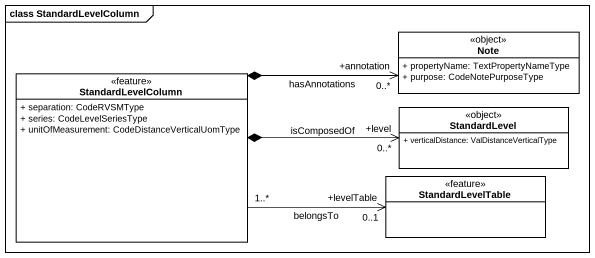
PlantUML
@startuml
mainframe class StandardLevelColumn
hide circle
hide empty members
skinparam classAttributeIconSize 0
class "Note" as Note_ <<object>> #FFFFFF {
  + propertyName: TextPropertyNameType
  + purpose: CodeNotePurposeType
}
class StandardLevelColumn <<feature>> {
  + separation: CodeRVSMType
  + series: CodeLevelSeriesType
  + unitOfMeasurement: CodeDistanceVerticalUomType
}
class StandardLevel <<object>> #FFFFFF {
  + verticalDistance: ValDistanceVerticalType
}
class StandardLevelTable <<feature>>
StandardLevelColumn *-right-> "+annotation\n0..*" Note_ : hasAnnotations
StandardLevelColumn *-right-> "+level\n0..*" StandardLevel : isComposedOf
StandardLevelColumn "1..*" -right-> "+levelTable\n0..1" StandardLevelTable : belongsTo
@enduml
